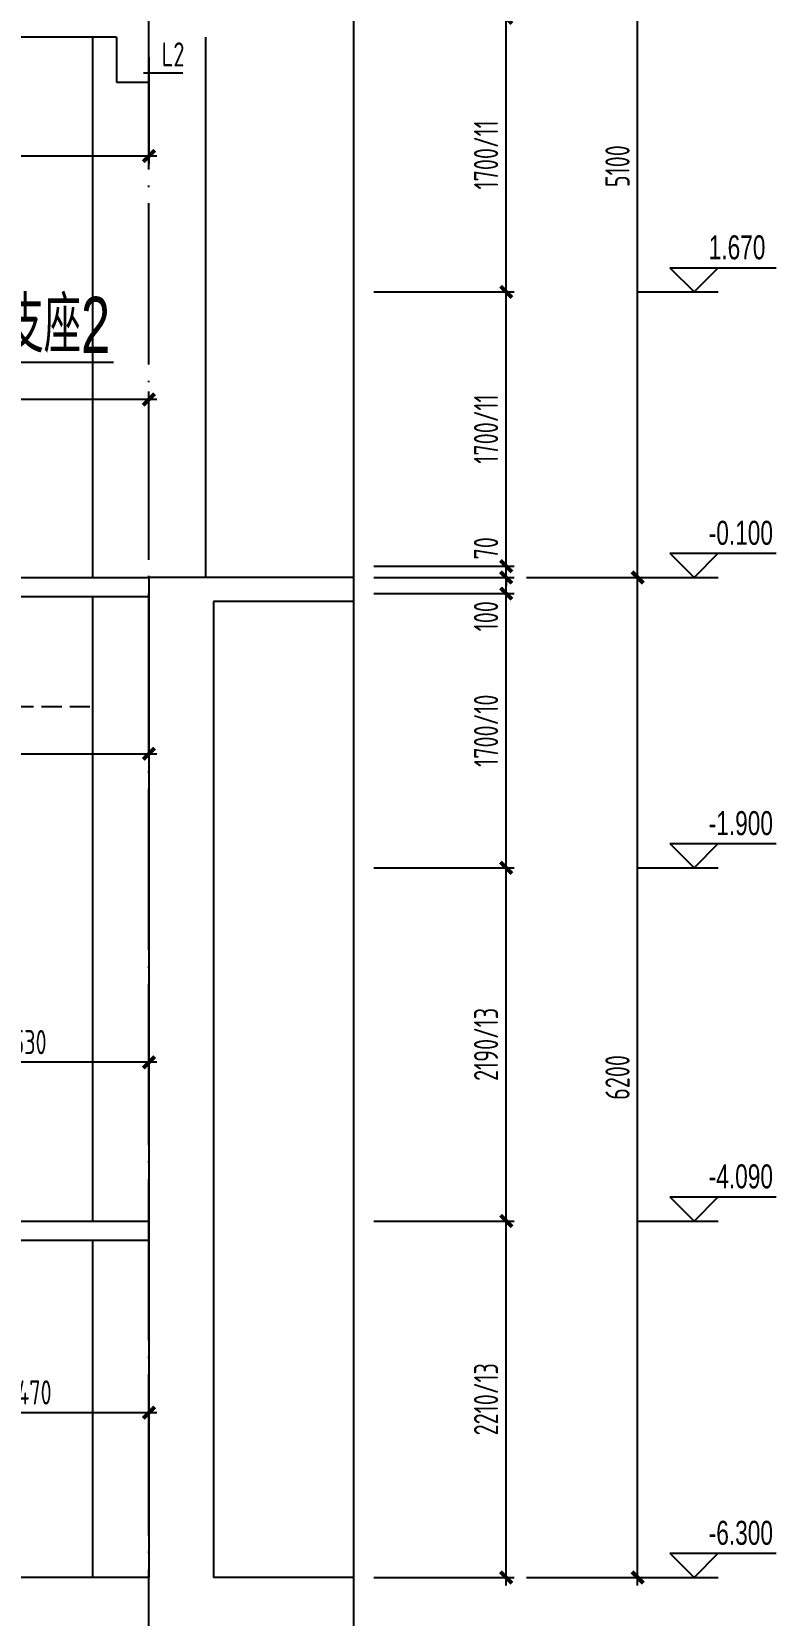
# Model space of a CAD drawing. Extents: x 458696 to 839151, y -191463 to 35158.
# Drawn here: x 563980 to 568597, y -44172 to -34353 of the extents above; entities that cross this region are included whole.
import ezdxf

# ---------------------------------------------------------------- set-up
doc = ezdxf.new("R2010")
doc.units = 0
doc.header["$LTSCALE"] = 500
for name, pattern in [('CENTER', [2, 1.25, -0.25, 0.25, -0.25]), ('DASH', [0.35, 0.25, -0.1]), ('DOTE', [2.42, 2, -0.2, 0.02, -0.2])]:
    doc.linetypes.add(name, pattern=pattern)
doc.layers.get('0').update_dxf_attribs({"linetype": 'CONTINUOUS'})
doc.layers.get('Defpoints').update_dxf_attribs({"color": 167, "linetype": 'CONTINUOUS'})
for name, color, linetype in [('A_STR-砼墙', 51, 'CONTINUOUS'), ('AXIS', 253, 'CENTER'), ('DIM', 3, 'CONTINUOUS'), ('DIM_SYMB', 3, 'CONTINUOUS'), ('PUB_TEXT', 7, 'CONTINUOUS'), ('s-beam', 4, 'DASH'), ('s-colu', 2, 'CONTINUOUS'), ('s-dim', 3, 'CONTINUOUS'), ('s-thin', 3, 'CONTINUOUS'), ('S_A-E_楼梯', 171, 'CONTINUOUS'), ('S_TEXT', 7, 'CONTINUOUS'), ('S_THIN', 7, 'CONTINUOUS')]:
    doc.layers.add(name, color=color, linetype=linetype)
doc.styles.add('_TCH_DIM', font='ros.shx', dxfattribs={"width": 0.8, "bigfont": 'jd.shx'})
doc.styles.add('TSSD_Dimension', font='tssdeng.shx', dxfattribs={"width": 0.7, "bigfont": 'TSSDCHN.SHX'})
doc.styles.add('样式 1', font='ros.shx', dxfattribs={"width": 0.7, "bigfont": 'jd.shx'})
doc.dimstyles.new('TSSD_50_50', dxfattribs={"dimtxt": 150, "dimasz": 50, "dimexe": 50, "dimexo": 125, "dimgap": 50, "dimtad": 1, "dimdec": 0, "dimzin": 0, "dimdsep": 46, "dimtxsty": 'TSSD_Dimension', "dimblk": 'ARCHTICK', "dimblk1": 'ARCHTICK', "dimblk2": 'ARCHTICK', "dimcen": 0, "dimdle": 50, "dimclrt": 7, "dimadec": 0, "dimazin": 0, "dimtfac": 1, "dimtdec": 0, "dimtix": 1, "dimtmove": 2, "dimatfit": 3, "dimfxl": 1, "dimtolj": 1, "dimtzin": 0, "dimarcsym": 0})

# ---------------------------------------------------------------- blocks, each defined once
blk = doc.blocks.new('_ArchTick')
at = {"color": 0, "const_width": 0.5}
blk.add_lwpolyline([(-0.71, -0.71), (0.71, 0.71)], dxfattribs=at)
blk = doc.blocks.new('*D678')
at = {"layer": 'Defpoints', "color": 0, "transparency": 16777216}
for p in [(565976.3, -41727), (566922.1, -41727), (565976.3, -43937)]:
    blk.add_point(p, dxfattribs=at)
at = {"layer": 's-dim', "color": 0, "lineweight": -2, "transparency": 16777216}
for p, q in [((566101.3, -41727), (566972.1, -41727)), ((566922.1, -43987), (566922.1, -41677)), ((566101.3, -43937), (566972.1, -43937))]:
    blk.add_line(p, q, dxfattribs=at)
at = {"layer": 's-dim', "color": 0, "lineweight": -2, "transparency": 16777216, "xscale": 50, "yscale": 50, "zscale": 50}
for p, rotation in [((566922.1, -41727), 90), ((566922.1, -43937), 270)]:
    blk.add_blockref('_ArchTick', p, dxfattribs=dict(at, rotation=rotation))
at = {"layer": 's-dim', "color": 7, "transparency": 16777216, "insert": (566797.1, -42832), "char_height": 150, "attachment_point": 5, "rotation": 90, "style": 'TSSD_Dimension'}
blk.add_mtext('\\A1;2210/13', dxfattribs=at)
blk = doc.blocks.new('*D679')
at = {"layer": 'Defpoints', "color": 0, "transparency": 16777216}
for p in [(565976.3, -39537), (566922.1, -39537), (565976.3, -41727)]:
    blk.add_point(p, dxfattribs=at)
at = {"layer": 's-dim', "color": 0, "lineweight": -2, "transparency": 16777216}
for p, q in [((566101.3, -39537), (566972.1, -39537)), ((566922.1, -41777), (566922.1, -39487)), ((566101.3, -41727), (566972.1, -41727))]:
    blk.add_line(p, q, dxfattribs=at)
at = {"layer": 's-dim', "color": 0, "lineweight": -2, "transparency": 16777216, "xscale": 50, "yscale": 50, "zscale": 50}
for p, rotation in [((566922.1, -39537), 90), ((566922.1, -41727), 270)]:
    blk.add_blockref('_ArchTick', p, dxfattribs=dict(at, rotation=rotation))
at = {"layer": 's-dim', "color": 7, "transparency": 16777216, "insert": (566797.1, -40632), "char_height": 150, "attachment_point": 5, "rotation": 90, "style": 'TSSD_Dimension'}
blk.add_mtext('\\A1;2190/13', dxfattribs=at)
blk = doc.blocks.new('*D680')
at = {"layer": 'Defpoints', "color": 0, "transparency": 16777216}
for p in [(565976.3, -37837.2), (566922.1, -37837.2), (565976.3, -39537)]:
    blk.add_point(p, dxfattribs=at)
at = {"layer": 's-dim', "color": 0, "lineweight": -2, "transparency": 16777216}
for p, q in [((566922.1, -39587), (566922.1, -37787.2)), ((566101.3, -37837.2), (566972.1, -37837.2)), ((566101.3, -39537), (566972.1, -39537))]:
    blk.add_line(p, q, dxfattribs=at)
at = {"layer": 's-dim', "color": 0, "lineweight": -2, "transparency": 16777216, "xscale": 50, "yscale": 50, "zscale": 50}
for p, rotation in [((566922.1, -37837.2), 90), ((566922.1, -39537), 270)]:
    blk.add_blockref('_ArchTick', p, dxfattribs=dict(at, rotation=rotation))
at = {"layer": 's-dim', "color": 7, "transparency": 16777216, "insert": (566797.1, -38687.1), "char_height": 150, "attachment_point": 5, "rotation": 90, "style": 'TSSD_Dimension'}
blk.add_mtext('\\A1;1700/10', dxfattribs=at)
blk = doc.blocks.new('*D681')
at = {"layer": 'Defpoints', "color": 0, "transparency": 16777216}
for p in [(565976.3, -35966.9), (566922.1, -35966.9), (565976.3, -37667)]:
    blk.add_point(p, dxfattribs=at)
at = {"layer": 's-dim', "color": 0, "lineweight": -2, "transparency": 16777216}
for p, q in [((566922.1, -37717), (566922.1, -35916.9)), ((566101.3, -35966.9), (566972.1, -35966.9)), ((566101.3, -37667), (566972.1, -37667))]:
    blk.add_line(p, q, dxfattribs=at)
at = {"layer": 's-dim', "color": 0, "lineweight": -2, "transparency": 16777216, "xscale": 50, "yscale": 50, "zscale": 50}
for p, rotation in [((566922.1, -35966.9), 90), ((566922.1, -37667), 270)]:
    blk.add_blockref('_ArchTick', p, dxfattribs=dict(at, rotation=rotation))
at = {"layer": 's-dim', "color": 7, "transparency": 16777216, "insert": (566797.1, -36816.9), "char_height": 150, "attachment_point": 5, "rotation": 90, "style": 'TSSD_Dimension'}
blk.add_mtext('\\A1;1700/11', dxfattribs=at)
blk = doc.blocks.new('*D682')
at = {"layer": 'Defpoints', "color": 0, "transparency": 16777216}
for p in [(565976.3, -34266.9), (566922.1, -34266.9), (565976.3, -35966.9)]:
    blk.add_point(p, dxfattribs=at)
at = {"layer": 's-dim', "color": 0, "lineweight": -2, "transparency": 16777216}
for p, q in [((566101.3, -34266.9), (566972.1, -34266.9)), ((566922.1, -36016.9), (566922.1, -34216.9)), ((566101.3, -35966.9), (566972.1, -35966.9))]:
    blk.add_line(p, q, dxfattribs=at)
at = {"layer": 's-dim', "color": 0, "lineweight": -2, "transparency": 16777216, "xscale": 50, "yscale": 50, "zscale": 50}
for p, rotation in [((566922.1, -34266.9), 90), ((566922.1, -35966.9), 270)]:
    blk.add_blockref('_ArchTick', p, dxfattribs=dict(at, rotation=rotation))
at = {"layer": 's-dim', "color": 7, "transparency": 16777216, "insert": (566797.1, -35116.9), "char_height": 150, "attachment_point": 5, "rotation": 90, "style": 'TSSD_Dimension'}
blk.add_mtext('\\A1;1700/11', dxfattribs=at)
blk = doc.blocks.new('*D688')
at = {"layer": 'Defpoints', "color": 0, "transparency": 16777216}
for p in [(566922.1, -37737), (567736.9, -37737), (566922.1, -43937)]:
    blk.add_point(p, dxfattribs=at)
at = {"layer": 's-dim', "color": 0, "lineweight": -2, "transparency": 16777216}
for p, q in [((567736.9, -43987), (567736.9, -37687)), ((567047.1, -37737), (567786.9, -37737)), ((567047.1, -43937), (567786.9, -43937))]:
    blk.add_line(p, q, dxfattribs=at)
at = {"layer": 's-dim', "color": 0, "lineweight": -2, "transparency": 16777216, "xscale": 50, "yscale": 50, "zscale": 50}
for p, rotation in [((567736.9, -37737), 90), ((567736.9, -43937), 270)]:
    blk.add_blockref('_ArchTick', p, dxfattribs=dict(at, rotation=rotation))
at = {"layer": 's-dim', "color": 7, "transparency": 16777216, "insert": (567611.9, -40837), "char_height": 150, "attachment_point": 5, "rotation": 90, "style": 'TSSD_Dimension'}
blk.add_mtext('\\A1;6200', dxfattribs=at)
blk = doc.blocks.new('*D689')
at = {"layer": 'Defpoints', "color": 0, "transparency": 16777216}
for p in [(566922.1, -32637), (567736.9, -32637), (566922.1, -37737)]:
    blk.add_point(p, dxfattribs=at)
at = {"layer": 's-dim', "color": 0, "lineweight": -2, "transparency": 16777216}
for p, q in [((567736.9, -37787), (567736.9, -32587)), ((567047.1, -32637), (567786.9, -32637)), ((567047.1, -37737), (567786.9, -37737))]:
    blk.add_line(p, q, dxfattribs=at)
at = {"layer": 's-dim', "color": 0, "lineweight": -2, "transparency": 16777216, "xscale": 50, "yscale": 50, "zscale": 50}
for p, rotation in [((567736.9, -32637), 90), ((567736.9, -37737), 270)]:
    blk.add_blockref('_ArchTick', p, dxfattribs=dict(at, rotation=rotation))
at = {"layer": 's-dim', "color": 7, "transparency": 16777216, "insert": (567611.9, -35187), "char_height": 150, "attachment_point": 5, "rotation": 90, "style": 'TSSD_Dimension'}
blk.add_mtext('\\A1;5100', dxfattribs=at)
blk = doc.blocks.new('*D694')
at = {"layer": 'Defpoints', "color": 0, "transparency": 16777216}
for p in [(563236.9, -42127), (564706.9, -42248.5), (564706.9, -42914.9)]:
    blk.add_point(p, dxfattribs=at)
at = {"layer": 's-dim', "color": 0, "lineweight": -2, "transparency": 16777216}
for p, q in [((563236.9, -42252), (563236.9, -42964.9)), ((564706.9, -42373.5), (564706.9, -42964.9)), ((563186.9, -42914.9), (564756.9, -42914.9))]:
    blk.add_line(p, q, dxfattribs=at)
at = {"layer": 's-dim', "color": 0, "lineweight": -2, "transparency": 16777216, "xscale": 50, "yscale": 50, "zscale": 50, "rotation": 180}
blk.add_blockref('_ArchTick', (563236.9, -42914.9), dxfattribs=at)
at = {"layer": 's-dim', "color": 0, "lineweight": -2, "transparency": 16777216, "xscale": 50, "yscale": 50, "zscale": 50}
blk.add_blockref('_ArchTick', (564706.9, -42914.9), dxfattribs=at)
at = {"layer": 's-dim', "color": 7, "transparency": 16777216, "insert": (563971.9, -42789.9), "char_height": 150, "attachment_point": 5, "style": 'TSSD_Dimension'}
blk.add_mtext('\\A1;1470', dxfattribs=at)
blk = doc.blocks.new('*D695')
at = {"layer": 'Defpoints', "color": 0, "transparency": 16777216}
for p in [(563176.9, -40742.9), (564706.9, -41126), (563176.9, -41558.5)]:
    blk.add_point(p, dxfattribs=at)
at = {"layer": 's-dim', "color": 0, "lineweight": -2, "transparency": 16777216}
for p, q in [((564756.9, -40742.9), (563126.9, -40742.9)), ((563176.9, -41433.5), (563176.9, -40692.9)), ((564706.9, -41001), (564706.9, -40692.9))]:
    blk.add_line(p, q, dxfattribs=at)
at = {"layer": 's-dim', "color": 0, "lineweight": -2, "transparency": 16777216, "xscale": 50, "yscale": 50, "zscale": 50, "rotation": 180}
blk.add_blockref('_ArchTick', (563176.9, -40742.9), dxfattribs=at)
at = {"layer": 's-dim', "color": 0, "lineweight": -2, "transparency": 16777216, "xscale": 50, "yscale": 50, "zscale": 50}
blk.add_blockref('_ArchTick', (564706.9, -40742.9), dxfattribs=at)
at = {"layer": 's-dim', "color": 7, "transparency": 16777216, "insert": (563941.9, -40617.9), "char_height": 150, "attachment_point": 5, "style": 'TSSD_Dimension'}
blk.add_mtext('\\A1;1530', dxfattribs=at)
blk = doc.blocks.new('*D700')
at = {"layer": 'Defpoints', "color": 0, "transparency": 16777216}
for p in [(562716.9, -38137), (564706.9, -38725.6), (564706.9, -38830)]:
    blk.add_point(p, dxfattribs=at)
at = {"layer": 's-dim', "color": 0, "lineweight": -2, "transparency": 16777216}
for p, q in [((562716.9, -38262), (562716.9, -38880)), ((562666.9, -38830), (564756.9, -38830)), ((564706.9, -38850.6), (564706.9, -38880))]:
    blk.add_line(p, q, dxfattribs=at)
at = {"layer": 's-dim', "color": 0, "lineweight": -2, "transparency": 16777216, "xscale": 50, "yscale": 50, "zscale": 50, "rotation": 180}
blk.add_blockref('_ArchTick', (562716.9, -38830), dxfattribs=at)
at = {"layer": 's-dim', "color": 0, "lineweight": -2, "transparency": 16777216, "xscale": 50, "yscale": 50, "zscale": 50}
blk.add_blockref('_ArchTick', (564706.9, -38830), dxfattribs=at)
at = {"layer": 's-dim', "color": 7, "transparency": 16777216, "insert": (563711.9, -38705), "char_height": 150, "attachment_point": 5, "style": 'TSSD_Dimension'}
blk.add_mtext('\\A1;1990', dxfattribs=at)
blk = doc.blocks.new('*D701')
at = {"layer": 'Defpoints', "color": 0, "transparency": 16777216}
for p in [(562656.9, -36633.9), (564706.9, -37002.8), (562656.9, -37667)]:
    blk.add_point(p, dxfattribs=at)
at = {"layer": 's-dim', "color": 0, "lineweight": -2, "transparency": 16777216}
for p, q in [((562656.9, -37542), (562656.9, -36583.9)), ((564706.9, -36877.8), (564706.9, -36583.9)), ((564756.9, -36633.9), (562606.9, -36633.9))]:
    blk.add_line(p, q, dxfattribs=at)
at = {"layer": 's-dim', "color": 0, "lineweight": -2, "transparency": 16777216, "xscale": 50, "yscale": 50, "zscale": 50, "rotation": 180}
blk.add_blockref('_ArchTick', (562656.9, -36633.9), dxfattribs=at)
at = {"layer": 's-dim', "color": 0, "lineweight": -2, "transparency": 16777216, "xscale": 50, "yscale": 50, "zscale": 50}
blk.add_blockref('_ArchTick', (564706.9, -36633.9), dxfattribs=at)
at = {"layer": 's-dim', "color": 7, "transparency": 16777216, "insert": (563729.6, -36508.9), "char_height": 150, "attachment_point": 5, "style": 'TSSD_Dimension'}
blk.add_mtext('\\A1;2050', dxfattribs=at)
blk = doc.blocks.new('*D727')
at = {"layer": 'Defpoints', "color": 0, "transparency": 16777216}
for p in [(564706.9, -34386.9), (562436.9, -34666.9), (564706.9, -35123.8)]:
    blk.add_point(p, dxfattribs=at)
at = {"layer": 's-dim', "color": 0, "lineweight": -2, "transparency": 16777216}
for p, q in [((564706.9, -34511.9), (564706.9, -35173.8)), ((562436.9, -34791.9), (562436.9, -35173.8)), ((562386.9, -35123.8), (564756.9, -35123.8))]:
    blk.add_line(p, q, dxfattribs=at)
at = {"layer": 's-dim', "color": 0, "lineweight": -2, "transparency": 16777216, "xscale": 50, "yscale": 50, "zscale": 50, "rotation": 180}
blk.add_blockref('_ArchTick', (562436.9, -35123.8), dxfattribs=at)
at = {"layer": 's-dim', "color": 0, "lineweight": -2, "transparency": 16777216, "xscale": 50, "yscale": 50, "zscale": 50}
blk.add_blockref('_ArchTick', (564706.9, -35123.8), dxfattribs=at)
at = {"layer": 's-dim', "color": 7, "transparency": 16777216, "insert": (563571.9, -34998.8), "char_height": 150, "attachment_point": 5, "style": 'TSSD_Dimension'}
blk.add_mtext('\\A1;2270', dxfattribs=at)
blk = doc.blocks.new('*D1019')
at = {"layer": 'Defpoints', "color": 0, "transparency": 16777216}
for p in [(565976.3, -37737), (566922.1, -37737), (565976.3, -37837.2)]:
    blk.add_point(p, dxfattribs=at)
at = {"layer": 's-dim', "color": 0, "lineweight": -2, "transparency": 16777216}
for p, q in [((566922.1, -37887.2), (566922.1, -37687)), ((566101.3, -37737), (566972.1, -37737)), ((566101.3, -37837.2), (566972.1, -37837.2))]:
    blk.add_line(p, q, dxfattribs=at)
at = {"layer": 's-dim', "color": 0, "lineweight": -2, "transparency": 16777216, "xscale": 50, "yscale": 50, "zscale": 50}
for p, rotation in [((566922.1, -37737), 90), ((566922.1, -37837.2), 270)]:
    blk.add_blockref('_ArchTick', p, dxfattribs=dict(at, rotation=rotation))
at = {"layer": 's-dim', "color": 7, "transparency": 16777216, "insert": (566797.1, -37977.2), "char_height": 150, "attachment_point": 5, "rotation": 90, "style": 'TSSD_Dimension'}
blk.add_mtext('\\A1;100', dxfattribs=at)
blk = doc.blocks.new('*D1021')
at = {"layer": 'Defpoints', "color": 0, "transparency": 16777216}
for p in [(565976.3, -37667), (566922.1, -37667), (565976.3, -37737)]:
    blk.add_point(p, dxfattribs=at)
at = {"layer": 's-dim', "color": 0, "lineweight": -2, "transparency": 16777216}
for p, q in [((566101.3, -37667), (566972.1, -37667)), ((566922.1, -37667), (566922.1, -37617)), ((566922.1, -37737), (566922.1, -37667)), ((566101.3, -37737), (566972.1, -37737)), ((566922.1, -37737), (566922.1, -37787))]:
    blk.add_line(p, q, dxfattribs=at)
at = {"layer": 's-dim', "color": 0, "lineweight": -2, "transparency": 16777216, "xscale": 50, "yscale": 50, "zscale": 50}
for p, rotation in [((566922.1, -37667), 270), ((566922.1, -37737), 90)]:
    blk.add_blockref('_ArchTick', p, dxfattribs=dict(at, rotation=rotation))
at = {"layer": 's-dim', "color": 7, "transparency": 16777216, "insert": (566797.1, -37556.3), "char_height": 150, "attachment_point": 5, "rotation": 90, "style": 'TSSD_Dimension'}
blk.add_mtext('\\A1;70', dxfattribs=at)

msp = doc.modelspace()

# ---------------------------------------------------------------- linework, layer by layer
at = {"color": 4, "ltscale": 0.001}
msp.add_polyline3d([(562879.846, -37456.897, 0), (563485.249, -36402.757, 0), (564487.861, -36402.757, 0)], dxfattribs=at)
at = {"layer": 'A_STR-砼墙'}
for p, q in [((564706.874, -37736.963), (564706.874, -43936.963)), ((565976.255, -37736.963), (564706.874, -37736.963)), ((565106.874, -37886.963), (565106.874, -43936.963)), ((565976.255, -37886.963), (565106.874, -37886.963)), ((564706.874, -43936.963), (558506.874, -43936.963)), ((565976.255, -43936.963), (565106.874, -43936.963))]:
    msp.add_line(p, q, dxfattribs=at)
at = {"layer": 'AXIS', "color": 8, "linetype": 'DOTE'}
msp.add_line((564706.874, -44886.963), (564706.874, -22498.813), dxfattribs=at)
at = {"layer": 'DIM'}
for p, q in [((567936.931, -35816.913), (568596.55, -35816.913)), ((568086.931, -35966.913), (568236.931, -35816.913)), ((567736.931, -35966.913), (568236.931, -35966.913)), ((567936.931, -37586.963), (568596.55, -37586.963)), ((568086.931, -37736.963), (568236.931, -37586.963)), ((567736.931, -37736.963), (568236.931, -37736.963)), ((567936.931, -39386.983), (568596.55, -39386.983)), ((568086.931, -39536.983), (568236.931, -39386.983)), ((567736.931, -39536.983), (568236.931, -39536.983)), ((567936.931, -41576.963), (568596.55, -41576.963)), ((568086.931, -41726.963), (568236.931, -41576.963)), ((567736.931, -41726.963), (568236.931, -41726.963)), ((567936.931, -43786.963), (568596.55, -43786.963)), ((568086.931, -43936.963), (568236.931, -43786.963)), ((567736.931, -43936.963), (568236.931, -43936.963))]:
    msp.add_line(p, q, dxfattribs=at)
at = {"layer": 's-beam'}
msp.add_line((561941.477, -38536.963), (564356.874, -38536.963), dxfattribs=at)
at = {"layer": 's-colu'}
for p, q in [((564356.874, -34386.863), (564356.874, -37736.963)), ((565056.874, -34386.863), (565056.874, -37736.963)), ((564356.874, -37856.963), (564356.874, -41726.963)), ((564356.874, -41846.963), (564356.874, -43936.963))]:
    msp.add_line(p, q, dxfattribs=at)
at = {"layer": 's-thin'}
for p, q in [((567936.931, -35816.913), (568086.931, -35966.913)), ((567936.931, -37586.963), (568086.931, -37736.963)), ((567936.931, -39386.983), (568086.931, -39536.983)), ((567936.931, -41576.963), (568086.931, -41726.963)), ((567936.931, -43786.963), (568086.931, -43936.963))]:
    msp.add_line(p, q, dxfattribs=at)
msp.add_lwpolyline([(565976.255, -22498.813), (565976.255, -33374.138), (566081.255, -33412.355), (565871.255, -33449.383), (565976.255, -33486.638), (565976.255, -44361.963)], dxfattribs=at)
at = {"layer": 'S_A-E_楼梯'}
for p, q in [((564706.874, -34666.863), (564706.874, -34266.863)), ((564506.874, -34386.863), (562686.874, -34386.863)), ((564506.874, -34386.863), (564506.874, -34666.863)), ((564506.874, -34666.863), (564706.874, -34666.863)), ((562716.874, -37736.963), (564706.874, -37736.963)), ((564706.874, -37856.963), (562966.874, -37856.963)), ((563176.874, -41726.963), (564706.874, -41726.963)), ((564706.874, -41726.963), (564706.874, -41846.963)), ((564706.874, -41846.963), (563486.874, -41846.963))]:
    msp.add_line(p, q, dxfattribs=at)
at = {"layer": 'S_THIN'}
msp.add_line((564917.741, -34609.755), (564672.874, -34609.755), dxfattribs=at)

# ---------------------------------------------------------------- texts
at = {"layer": 'DIM_SYMB', "color": 7, "style": '样式 1', "width": 0.7}
msp.add_text('滑动支座2', height=347.2868, dxfattribs=at).set_placement((563362.157, -36344.606))
at = {"layer": 'PUB_TEXT', "style": '_TCH_DIM', "width": 0.705882}
for s, p in [('1.670', (568177.55, -35764.413)), ('-0.100', (568177.55, -37534.463)), ('-1.900', (568177.55, -39334.483)), ('-4.090', (568177.55, -41524.463)), ('-6.300', (568177.55, -43734.463))]:
    msp.add_text(s, height=148.75, dxfattribs=at).set_placement(p)
at = {"layer": 'S_TEXT', "ltscale": 99, "style": 'TSSD_Dimension', "width": 0.7}
msp.add_text('L2', height=150, dxfattribs=at).set_placement((564786.514, -34568.619))

# ---------------------------------------------------------------- dimensions: what is measured, and where the dimension line sits
at = {"layer": 's-dim'}
for base, p1, p2, picture, middle in [((567736.931, -32636.963), (566922.092, -37736.963), (566922.092, -32636.963), '*D689', (567611.931, -35186.963)), ((567736.931, -37736.963), (566922.092, -43936.963), (566922.092, -37736.963), '*D688', (567611.931, -40836.963))]:
    dim = msp.add_linear_dim(base=base, p1=p1, p2=p2, angle=90, dimstyle='TSSD_50_50', dxfattribs=at)
    dim.commit()
    dim.dimension.update_dxf_attribs({"geometry": picture, "text_midpoint": middle})
for base, p1, p2, text, picture, middle in [((566922.092, -34266.863), (565976.255, -35966.913), (565976.255, -34266.863), '1700/11', '*D682', (566797.092, -35116.888)), ((566922.092, -35966.913), (565976.255, -37666.963), (565976.255, -35966.913), '1700/11', '*D681', (566797.092, -36816.938)), ((566922.092, -37837.186), (565976.255, -39536.983), (565976.255, -37837.186), '1700/10', '*D680', (566797.092, -38687.084)), ((566922.092, -39536.983), (565976.255, -41726.963), (565976.255, -39536.983), '2190/13', '*D679', (566797.092, -40631.973)), ((566922.092, -41726.963), (565976.255, -43936.963), (565976.255, -41726.963), '2210/13', '*D678', (566797.092, -42831.963))]:
    dim = msp.add_linear_dim(base=base, p1=p1, p2=p2, angle=90, text=text, dimstyle='TSSD_50_50', dxfattribs=at)
    dim.commit()
    dim.dimension.update_dxf_attribs({"geometry": picture, "text_midpoint": middle})
for base, p1, p2, picture, middle in [((564706.874, -35123.83), (562436.874, -34666.863), (564706.874, -34386.863), '*D727', (563571.874, -34998.83)), ((564706.874, -38829.98), (562716.874, -38136.963), (564706.874, -38725.634), '*D700', (563711.874, -38704.98)), ((563176.874, -40742.907), (564706.874, -41126.029), (563176.874, -41558.503), '*D695', (563941.874, -40617.907)), ((564706.874, -42914.851), (563236.874, -42126.963), (564706.874, -42248.547), '*D694', (563971.874, -42789.851))]:
    dim = msp.add_linear_dim(base=base, p1=p1, p2=p2, dimstyle='TSSD_50_50', dxfattribs=at)
    dim.commit()
    dim.dimension.update_dxf_attribs({"geometry": picture, "text_midpoint": middle})
dim = msp.add_linear_dim(base=(562656.874, -36633.88), p1=(564706.874, -37002.756), p2=(562656.874, -37666.963), dimstyle='TSSD_50_50', dxfattribs=at)
dim.commit()
dim.dimension.update_dxf_attribs({"geometry": '*D701', "text_midpoint": (563729.562, -36508.88), "dimtype": 160})
for base, p1, p2, picture, middle in [((566922.092, -37666.963), (565976.255, -37736.963), (565976.255, -37666.963), '*D1021', (566797.092, -37556.285)), ((566922.092, -37736.963), (565976.255, -37837.186), (565976.255, -37736.963), '*D1019', (566797.092, -37977.176))]:
    dim = msp.add_linear_dim(base=base, p1=p1, p2=p2, angle=90, dimstyle='TSSD_50_50', dxfattribs=at)
    dim.commit()
    dim.dimension.update_dxf_attribs({"geometry": picture, "text_midpoint": middle, "dimtype": 160})

doc.saveas('drawing.dxf')
